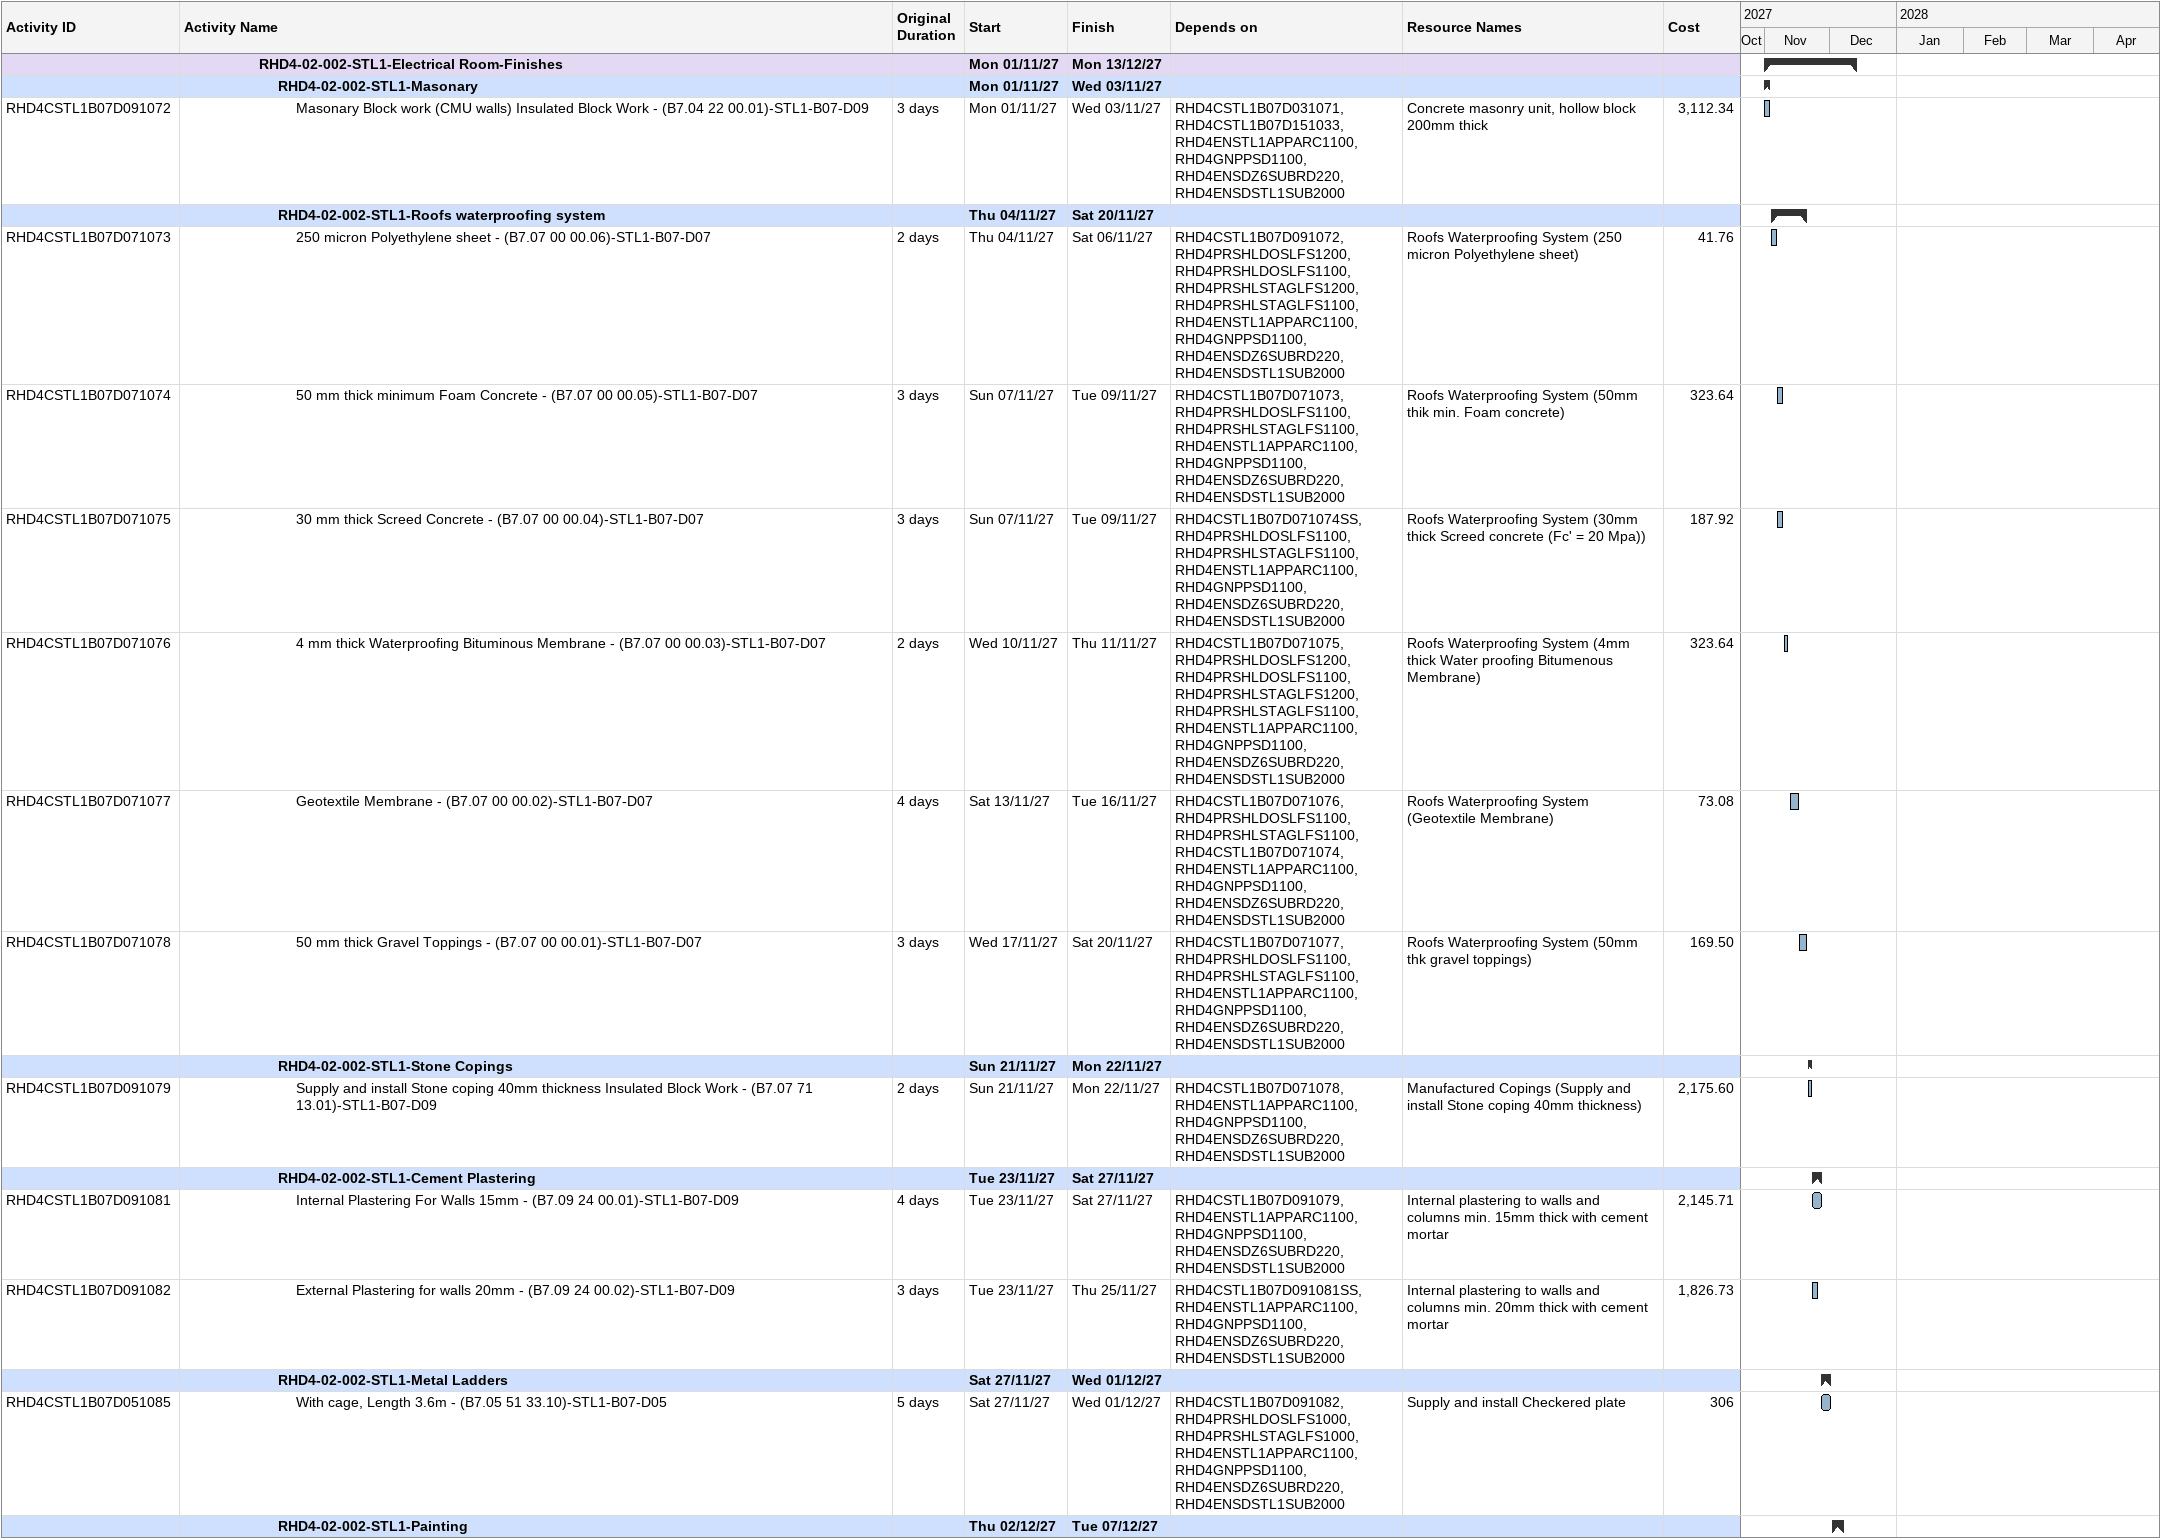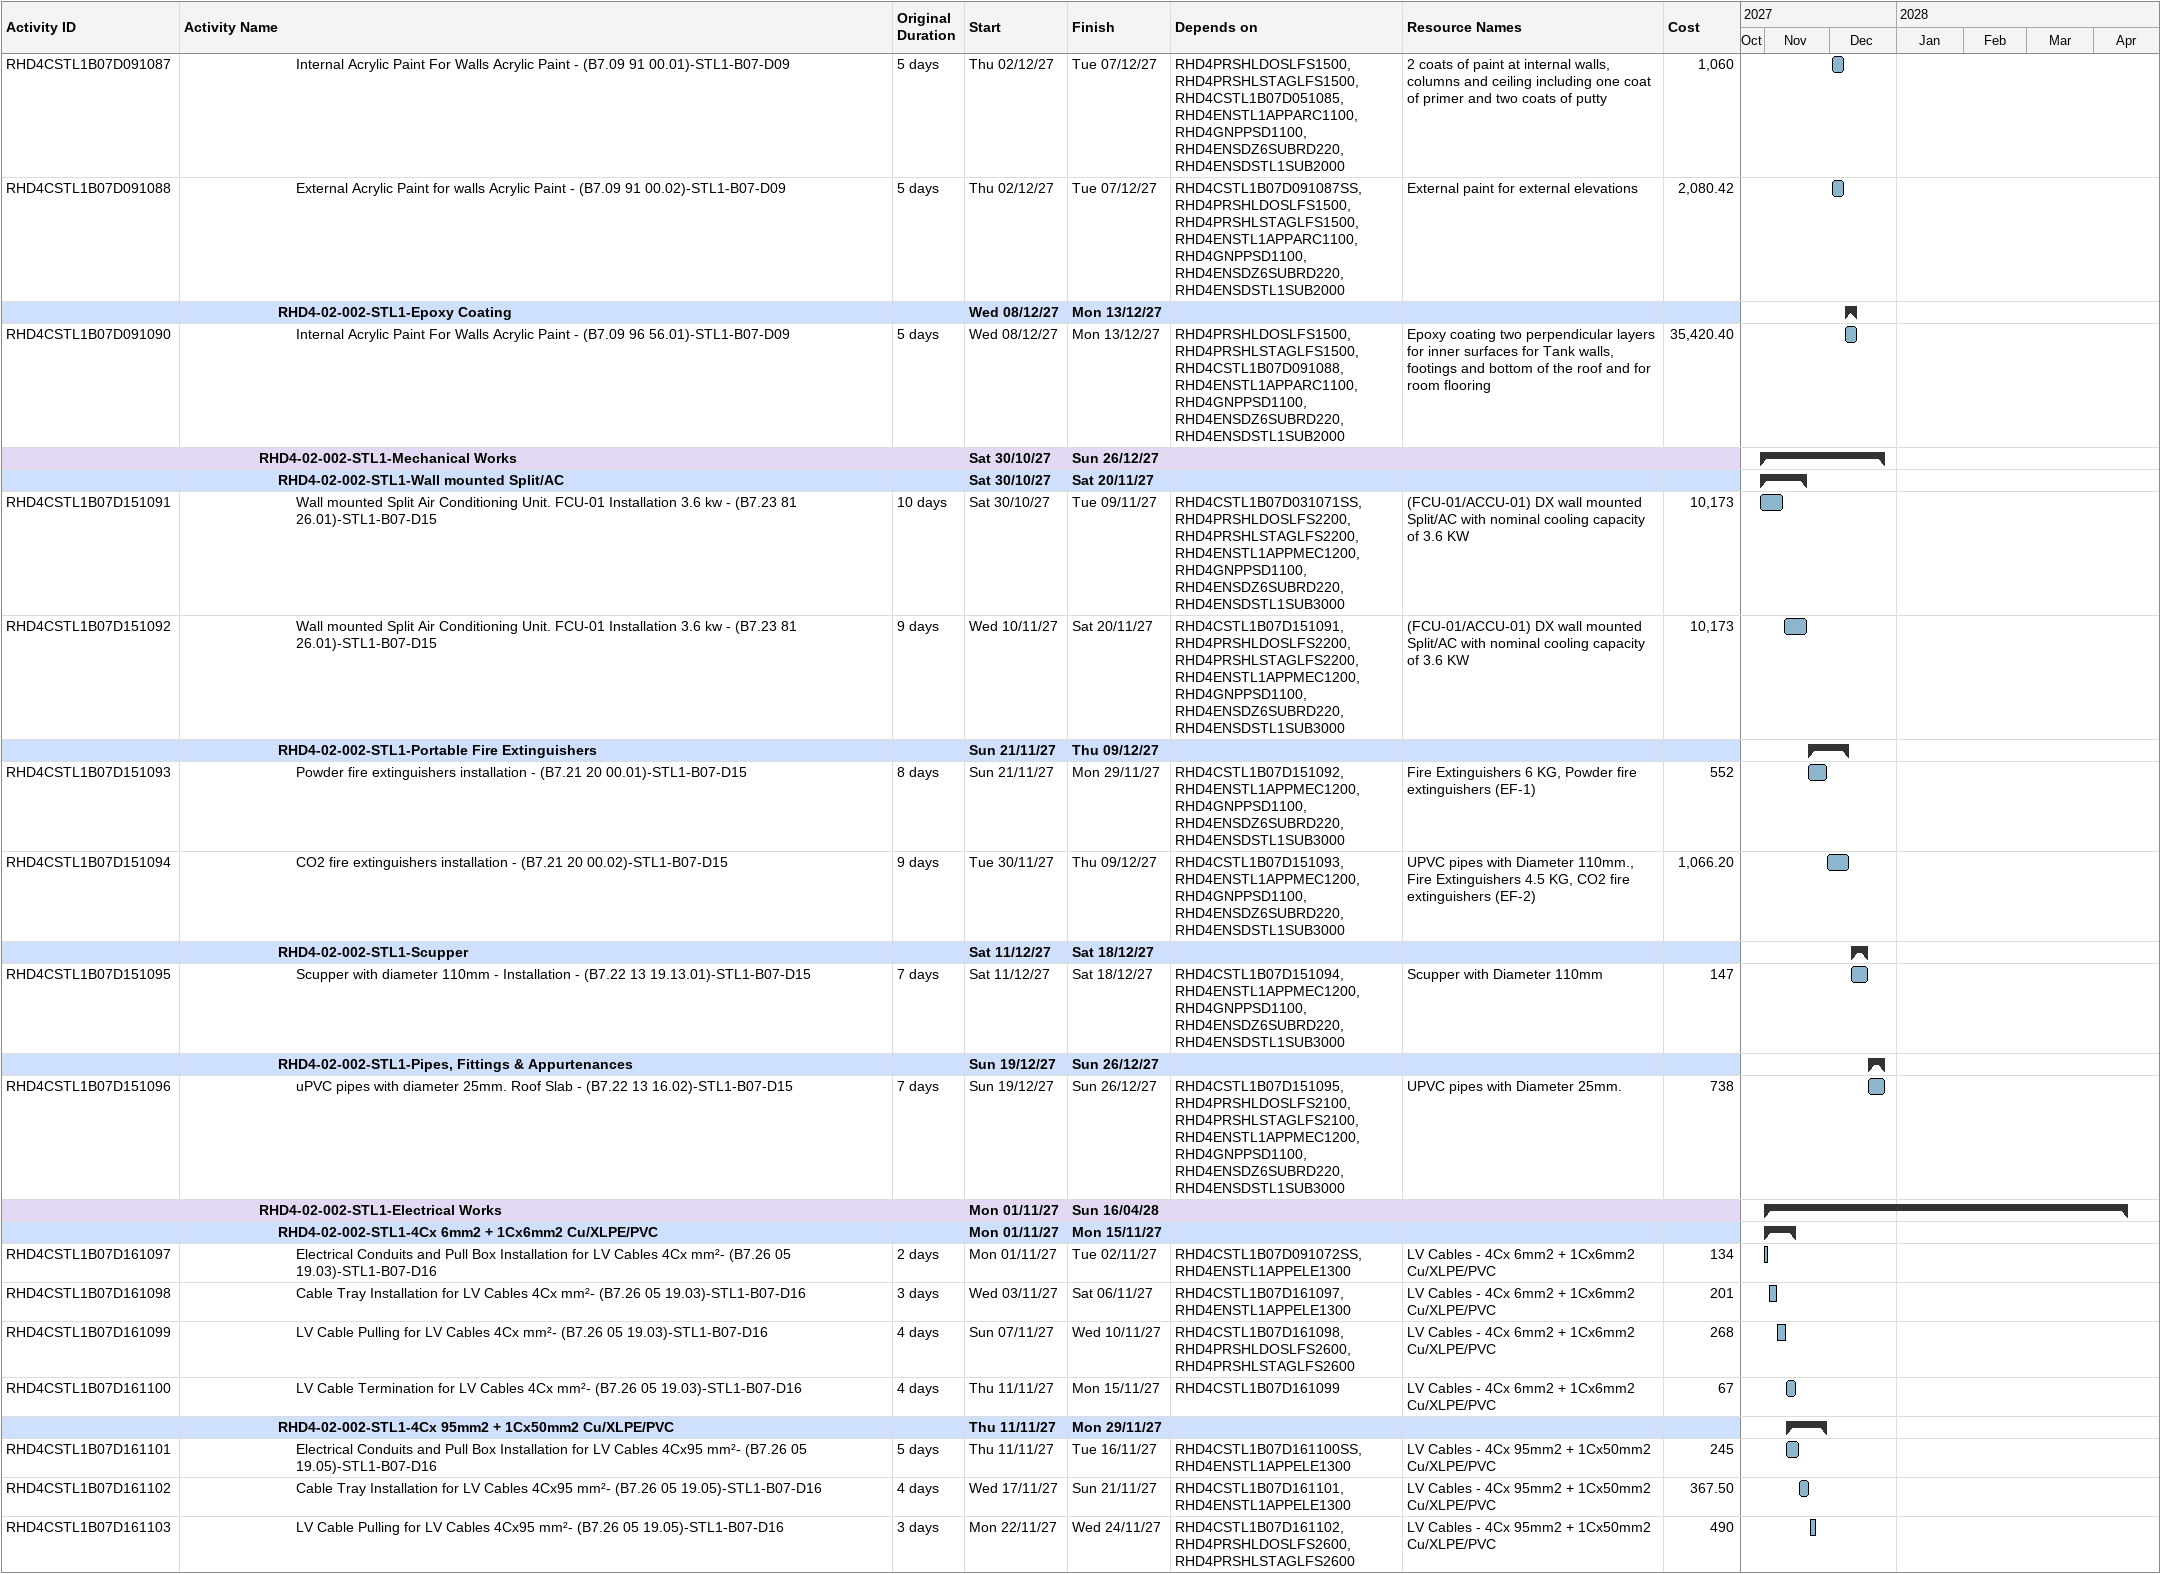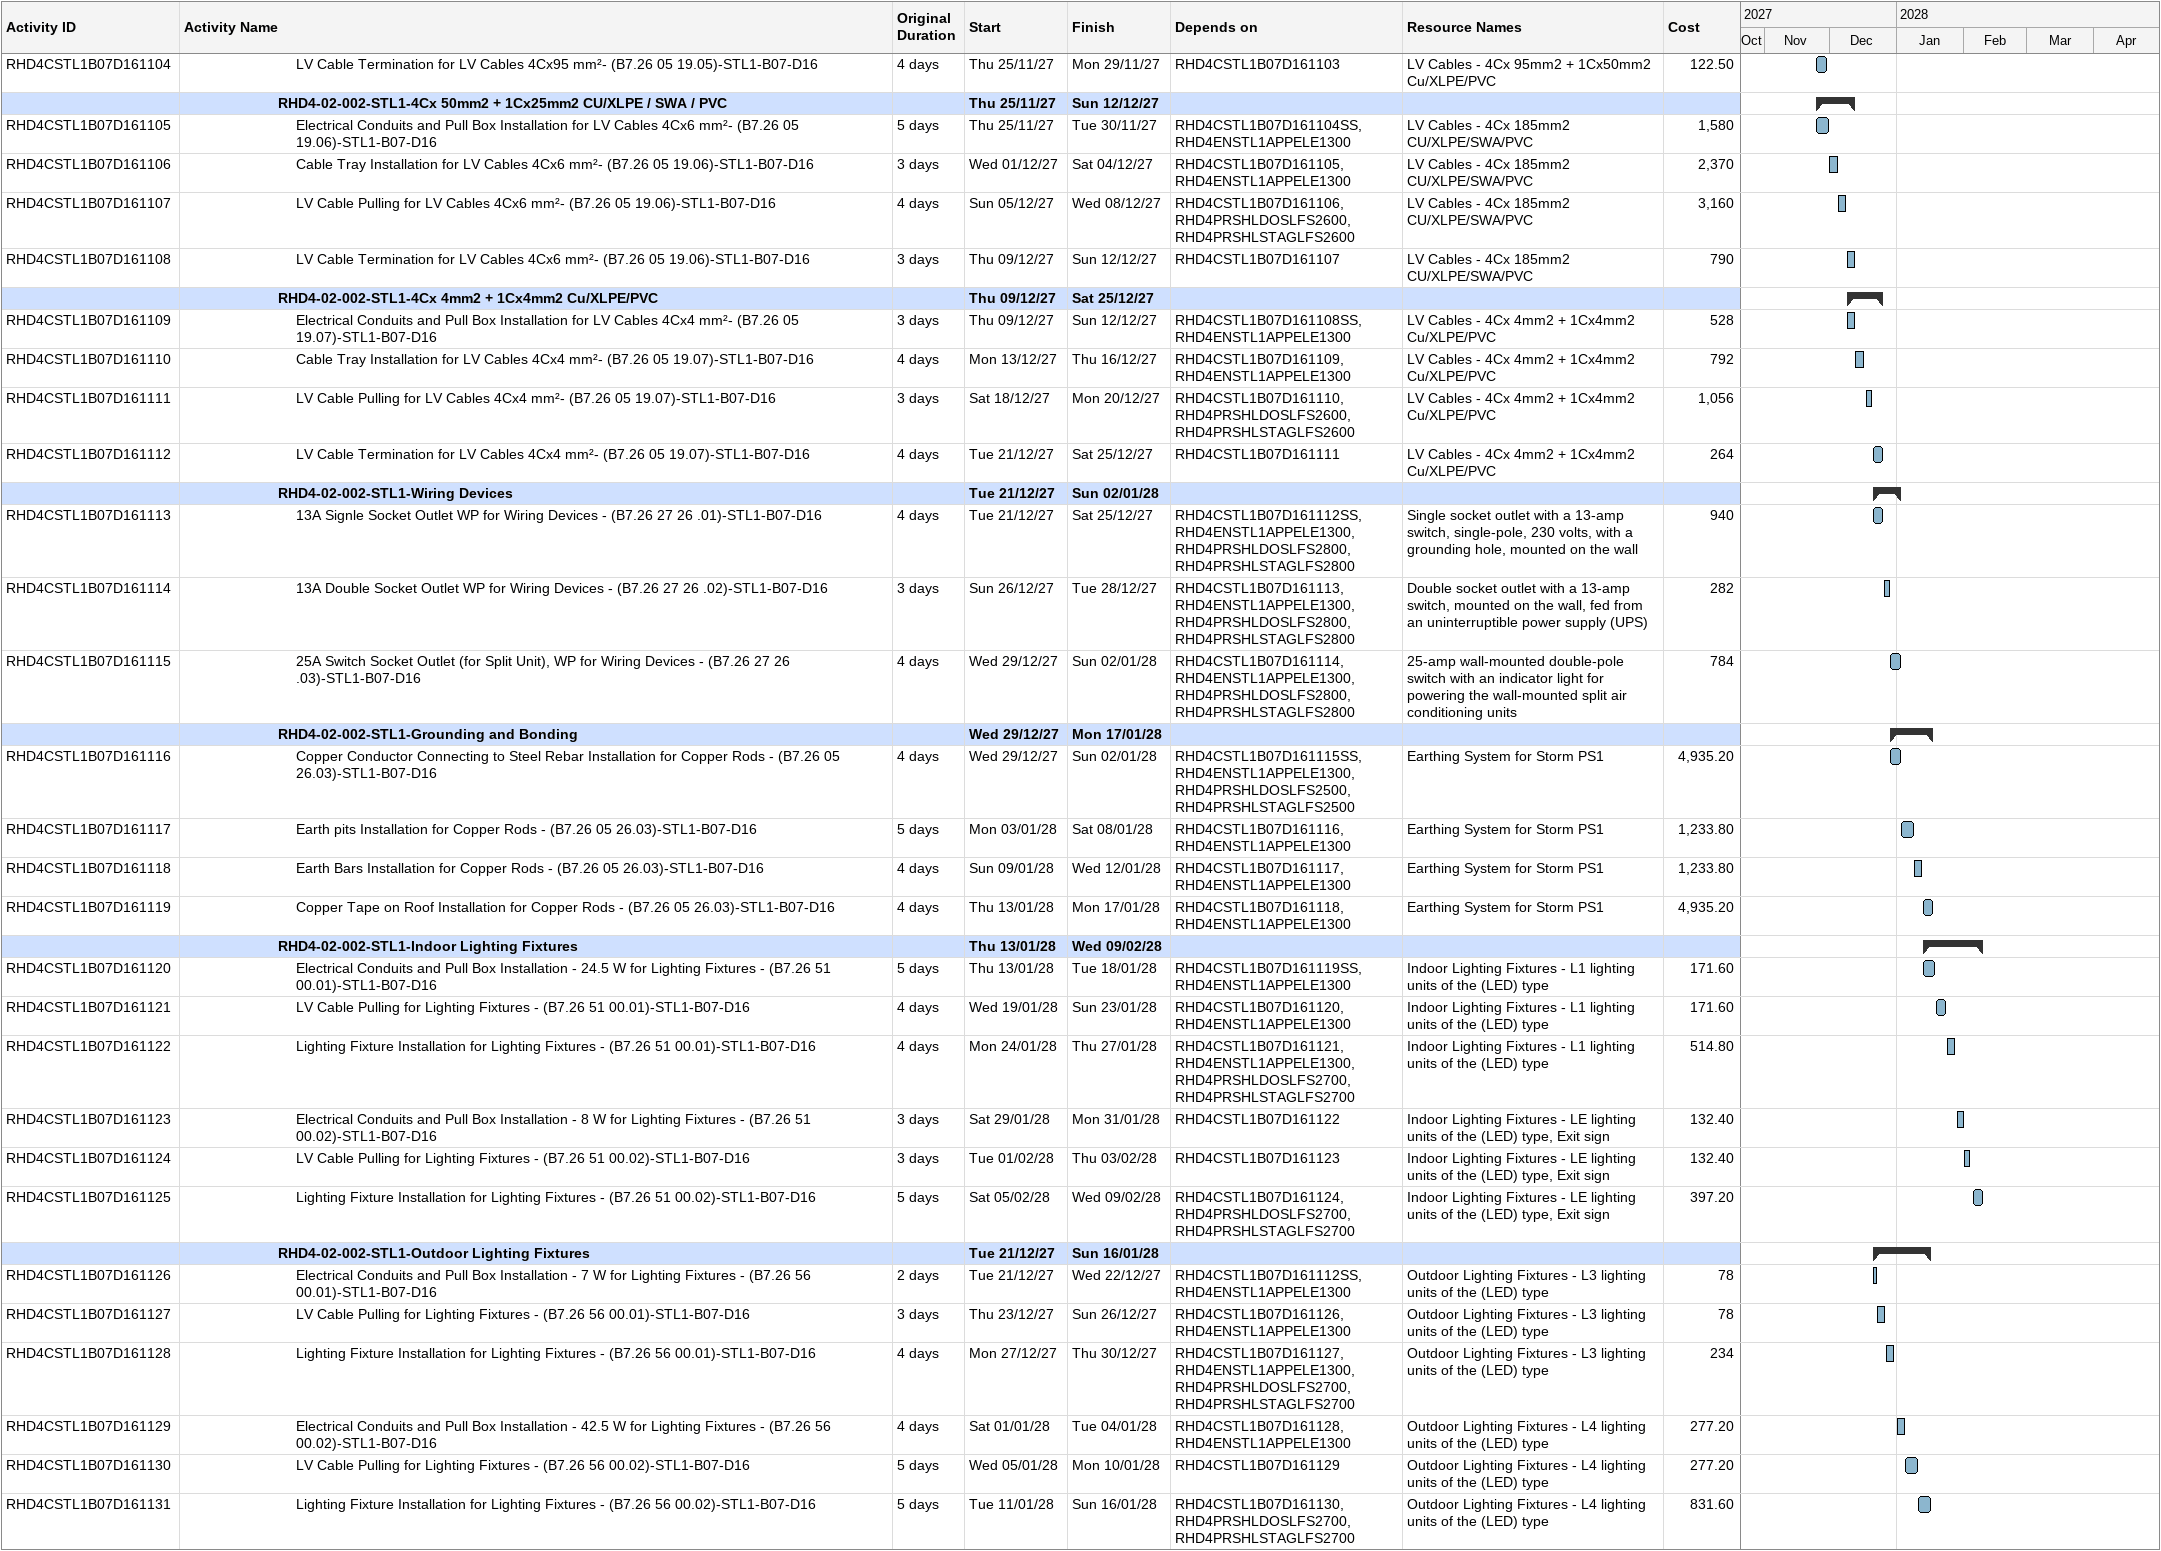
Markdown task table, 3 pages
| ID | Level | Task | Original duration | Start | Finish | Predecessors | Resources | Cost |
|---|---|---|---|---|---|---|---|---|
|  | 5 | **RHD4-02-002-STL1-Electrical Room-Finishes** |  | 2027-11-01 | 2027-12-13 |  |  |  |
|  | 6 | **RHD4-02-002-STL1-Masonary** |  | 2027-11-01 | 2027-11-03 |  |  |  |
| RHD4CSTL1B07D091072 | 7 | Masonary Block work (CMU walls) Insulated Block Work - (B7.04 22 00.01)-STL1-B07-D09 | 3d | 2027-11-01 | 2027-11-03 | RHD4CSTL1B07D031071, RHD4CSTL1B07D151033, RHD4ENSTL1APPARC1100, RHD4GNPPSD1100, RHD4ENSDZ6SUBRD220, RHD4ENSDSTL1SUB2000 | Concrete masonry unit, hollow block 200mm thick | 3112.34 |
|  | 6 | **RHD4-02-002-STL1-Roofs waterproofing system** |  | 2027-11-04 | 2027-11-20 |  |  |  |
| RHD4CSTL1B07D071073 | 7 | 250 micron Polyethylene sheet - (B7.07 00 00.06)-STL1-B07-D07 | 2d | 2027-11-04 | 2027-11-06 | RHD4CSTL1B07D091072, RHD4PRSHLDOSLFS1200, RHD4PRSHLDOSLFS1100, RHD4PRSHLSTAGLFS1200, RHD4PRSHLSTAGLFS1100, RHD4ENSTL1APPARC1100, RHD4GNPPSD1100, RHD4ENSDZ6SUBRD220, RHD4ENSDSTL1SUB2000 | Roofs Waterproofing System (250 micron Polyethylene sheet) | 41.76 |
| RHD4CSTL1B07D071074 | 7 | 50 mm thick minimum Foam Concrete - (B7.07 00 00.05)-STL1-B07-D07 | 3d | 2027-11-07 | 2027-11-09 | RHD4CSTL1B07D071073, RHD4PRSHLDOSLFS1100, RHD4PRSHLSTAGLFS1100, RHD4ENSTL1APPARC1100, RHD4GNPPSD1100, RHD4ENSDZ6SUBRD220, RHD4ENSDSTL1SUB2000 | Roofs Waterproofing System (50mm thik min. Foam concrete) | 323.64 |
| RHD4CSTL1B07D071075 | 7 | 30 mm thick Screed Concrete - (B7.07 00 00.04)-STL1-B07-D07 | 3d | 2027-11-07 | 2027-11-09 | RHD4CSTL1B07D071074SS, RHD4PRSHLDOSLFS1100, RHD4PRSHLSTAGLFS1100, RHD4ENSTL1APPARC1100, RHD4GNPPSD1100, RHD4ENSDZ6SUBRD220, RHD4ENSDSTL1SUB2000 | Roofs Waterproofing System (30mm thick Screed concrete (Fc' = 20 Mpa)) | 187.92 |
| RHD4CSTL1B07D071076 | 7 | 4 mm thick Waterproofing Bituminous Membrane - (B7.07 00 00.03)-STL1-B07-D07 | 2d | 2027-11-10 | 2027-11-11 | RHD4CSTL1B07D071075, RHD4PRSHLDOSLFS1200, RHD4PRSHLDOSLFS1100, RHD4PRSHLSTAGLFS1200, RHD4PRSHLSTAGLFS1100, RHD4ENSTL1APPARC1100, RHD4GNPPSD1100, RHD4ENSDZ6SUBRD220, RHD4ENSDSTL1SUB2000 | Roofs Waterproofing System (4mm thick Water proofing Bitumenous Membrane) | 323.64 |
| RHD4CSTL1B07D071077 | 7 | Geotextile Membrane - (B7.07 00 00.02)-STL1-B07-D07 | 4d | 2027-11-13 | 2027-11-16 | RHD4CSTL1B07D071076, RHD4PRSHLDOSLFS1100, RHD4PRSHLSTAGLFS1100, RHD4CSTL1B07D071074, RHD4ENSTL1APPARC1100, RHD4GNPPSD1100, RHD4ENSDZ6SUBRD220, RHD4ENSDSTL1SUB2000 | Roofs Waterproofing System (Geotextile Membrane) | 73.08 |
| RHD4CSTL1B07D071078 | 7 | 50 mm thick Gravel Toppings - (B7.07 00 00.01)-STL1-B07-D07 | 3d | 2027-11-17 | 2027-11-20 | RHD4CSTL1B07D071077, RHD4PRSHLDOSLFS1100, RHD4PRSHLSTAGLFS1100, RHD4ENSTL1APPARC1100, RHD4GNPPSD1100, RHD4ENSDZ6SUBRD220, RHD4ENSDSTL1SUB2000 | Roofs Waterproofing System (50mm thk gravel toppings) | 169.50 |
|  | 6 | **RHD4-02-002-STL1-Stone Copings** |  | 2027-11-21 | 2027-11-22 |  |  |  |
| RHD4CSTL1B07D091079 | 7 | Supply and install Stone coping 40mm thickness Insulated Block Work - (B7.07 71 13.01)-STL1-B07-D09 | 2d | 2027-11-21 | 2027-11-22 | RHD4CSTL1B07D071078, RHD4ENSTL1APPARC1100, RHD4GNPPSD1100, RHD4ENSDZ6SUBRD220, RHD4ENSDSTL1SUB2000 | Manufactured Copings (Supply and install Stone coping 40mm thickness) | 2175.60 |
|  | 6 | **RHD4-02-002-STL1-Cement Plastering** |  | 2027-11-23 | 2027-11-27 |  |  |  |
| RHD4CSTL1B07D091081 | 7 | Internal Plastering For Walls 15mm - (B7.09 24 00.01)-STL1-B07-D09 | 4d | 2027-11-23 | 2027-11-27 | RHD4CSTL1B07D091079, RHD4ENSTL1APPARC1100, RHD4GNPPSD1100, RHD4ENSDZ6SUBRD220, RHD4ENSDSTL1SUB2000 | Internal plastering to walls and columns min. 15mm thick with cement mortar | 2145.71 |
| RHD4CSTL1B07D091082 | 7 | External Plastering for walls 20mm - (B7.09 24 00.02)-STL1-B07-D09 | 3d | 2027-11-23 | 2027-11-25 | RHD4CSTL1B07D091081SS, RHD4ENSTL1APPARC1100, RHD4GNPPSD1100, RHD4ENSDZ6SUBRD220, RHD4ENSDSTL1SUB2000 | Internal plastering to walls and columns min. 20mm thick with cement mortar | 1826.73 |
|  | 6 | **RHD4-02-002-STL1-Metal Ladders** |  | 2027-11-27 | 2027-12-01 |  |  |  |
| RHD4CSTL1B07D051085 | 7 | With cage, Length 3.6m - (B7.05 51 33.10)-STL1-B07-D05 | 5d | 2027-11-27 | 2027-12-01 | RHD4CSTL1B07D091082, RHD4PRSHLDOSLFS1000, RHD4PRSHLSTAGLFS1000, RHD4ENSTL1APPARC1100, RHD4GNPPSD1100, RHD4ENSDZ6SUBRD220, RHD4ENSDSTL1SUB2000 | Supply and install Checkered plate | 306 |
|  | 6 | **RHD4-02-002-STL1-Painting** |  | 2027-12-02 | 2027-12-07 |  |  |  |
| RHD4CSTL1B07D091087 | 7 | Internal Acrylic Paint For Walls Acrylic Paint - (B7.09 91 00.01)-STL1-B07-D09 | 5d | 2027-12-02 | 2027-12-07 | RHD4PRSHLDOSLFS1500, RHD4PRSHLSTAGLFS1500, RHD4CSTL1B07D051085, RHD4ENSTL1APPARC1100, RHD4GNPPSD1100, RHD4ENSDZ6SUBRD220, RHD4ENSDSTL1SUB2000 | 2 coats of paint at internal walls, columns and ceiling including one coat of primer and two coats of putty | 1060 |
| RHD4CSTL1B07D091088 | 7 | External Acrylic Paint for walls Acrylic Paint - (B7.09 91 00.02)-STL1-B07-D09 | 5d | 2027-12-02 | 2027-12-07 | RHD4CSTL1B07D091087SS, RHD4PRSHLDOSLFS1500, RHD4PRSHLSTAGLFS1500, RHD4ENSTL1APPARC1100, RHD4GNPPSD1100, RHD4ENSDZ6SUBRD220, RHD4ENSDSTL1SUB2000 | External paint for external elevations | 2080.42 |
|  | 6 | **RHD4-02-002-STL1-Epoxy Coating** |  | 2027-12-08 | 2027-12-13 |  |  |  |
| RHD4CSTL1B07D091090 | 7 | Internal Acrylic Paint For Walls Acrylic Paint - (B7.09 96 56.01)-STL1-B07-D09 | 5d | 2027-12-08 | 2027-12-13 | RHD4PRSHLDOSLFS1500, RHD4PRSHLSTAGLFS1500, RHD4CSTL1B07D091088, RHD4ENSTL1APPARC1100, RHD4GNPPSD1100, RHD4ENSDZ6SUBRD220, RHD4ENSDSTL1SUB2000 | Epoxy coating two perpendicular layers for inner surfaces for Tank walls, footings and bottom of the roof and for room flooring | 35420.40 |
|  | 5 | **RHD4-02-002-STL1-Mechanical Works** |  | 2027-10-30 | 2027-12-26 |  |  |  |
|  | 6 | **RHD4-02-002-STL1-Wall mounted Split/AC** |  | 2027-10-30 | 2027-11-20 |  |  |  |
| RHD4CSTL1B07D151091 | 7 | Wall mounted Split Air Conditioning Unit. FCU-01 Installation 3.6 kw - (B7.23 81 26.01)-STL1-B07-D15 | 10d | 2027-10-30 | 2027-11-09 | RHD4CSTL1B07D031071SS, RHD4PRSHLDOSLFS2200, RHD4PRSHLSTAGLFS2200, RHD4ENSTL1APPMEC1200, RHD4GNPPSD1100, RHD4ENSDZ6SUBRD220, RHD4ENSDSTL1SUB3000 | (FCU-01/ACCU-01) DX wall mounted Split/AC with nominal cooling capacity of 3.6 KW | 10173 |
| RHD4CSTL1B07D151092 | 7 | Wall mounted Split Air Conditioning Unit. FCU-01 Installation 3.6 kw - (B7.23 81 26.01)-STL1-B07-D15 | 9d | 2027-11-10 | 2027-11-20 | RHD4CSTL1B07D151091, RHD4PRSHLDOSLFS2200, RHD4PRSHLSTAGLFS2200, RHD4ENSTL1APPMEC1200, RHD4GNPPSD1100, RHD4ENSDZ6SUBRD220, RHD4ENSDSTL1SUB3000 | (FCU-01/ACCU-01) DX wall mounted Split/AC with nominal cooling capacity of 3.6 KW | 10173 |
|  | 6 | **RHD4-02-002-STL1-Portable Fire Extinguishers** |  | 2027-11-21 | 2027-12-09 |  |  |  |
| RHD4CSTL1B07D151093 | 7 | Powder fire extinguishers installation - (B7.21 20 00.01)-STL1-B07-D15 | 8d | 2027-11-21 | 2027-11-29 | RHD4CSTL1B07D151092, RHD4ENSTL1APPMEC1200, RHD4GNPPSD1100, RHD4ENSDZ6SUBRD220, RHD4ENSDSTL1SUB3000 | Fire Extinguishers 6 KG, Powder fire extinguishers (EF-1) | 552 |
| RHD4CSTL1B07D151094 | 7 | CO2 fire extinguishers installation - (B7.21 20 00.02)-STL1-B07-D15 | 9d | 2027-11-30 | 2027-12-09 | RHD4CSTL1B07D151093, RHD4ENSTL1APPMEC1200, RHD4GNPPSD1100, RHD4ENSDZ6SUBRD220, RHD4ENSDSTL1SUB3000 | UPVC pipes with Diameter 110mm., Fire Extinguishers 4.5 KG, CO2 fire extinguishers (EF-2) | 1066.20 |
|  | 6 | **RHD4-02-002-STL1-Scupper** |  | 2027-12-11 | 2027-12-18 |  |  |  |
| RHD4CSTL1B07D151095 | 7 | Scupper with diameter 110mm - Installation - (B7.22 13 19.13.01)-STL1-B07-D15 | 7d | 2027-12-11 | 2027-12-18 | RHD4CSTL1B07D151094, RHD4ENSTL1APPMEC1200, RHD4GNPPSD1100, RHD4ENSDZ6SUBRD220, RHD4ENSDSTL1SUB3000 | Scupper with Diameter 110mm | 147 |
|  | 6 | **RHD4-02-002-STL1-Pipes, Fittings & Appurtenances** |  | 2027-12-19 | 2027-12-26 |  |  |  |
| RHD4CSTL1B07D151096 | 7 | uPVC pipes with diameter 25mm. Roof Slab - (B7.22 13 16.02)-STL1-B07-D15 | 7d | 2027-12-19 | 2027-12-26 | RHD4CSTL1B07D151095, RHD4PRSHLDOSLFS2100, RHD4PRSHLSTAGLFS2100, RHD4ENSTL1APPMEC1200, RHD4GNPPSD1100, RHD4ENSDZ6SUBRD220, RHD4ENSDSTL1SUB3000 | UPVC pipes with Diameter 25mm. | 738 |
|  | 5 | **RHD4-02-002-STL1-Electrical Works** |  | 2027-11-01 | 2028-04-16 |  |  |  |
|  | 6 | **RHD4-02-002-STL1-4Cx 6mm2 + 1Cx6mm2 Cu/XLPE/PVC** |  | 2027-11-01 | 2027-11-15 |  |  |  |
| RHD4CSTL1B07D161097 | 7 | Electrical Conduits and Pull Box Installation for LV Cables 4Cx mm²- (B7.26 05 19.03)-STL1-B07-D16 | 2d | 2027-11-01 | 2027-11-02 | RHD4CSTL1B07D091072SS, RHD4ENSTL1APPELE1300 | LV Cables - 4Cx 6mm2 + 1Cx6mm2 Cu/XLPE/PVC | 134 |
| RHD4CSTL1B07D161098 | 7 | Cable Tray Installation for LV Cables 4Cx mm²- (B7.26 05 19.03)-STL1-B07-D16 | 3d | 2027-11-03 | 2027-11-06 | RHD4CSTL1B07D161097, RHD4ENSTL1APPELE1300 | LV Cables - 4Cx 6mm2 + 1Cx6mm2 Cu/XLPE/PVC | 201 |
| RHD4CSTL1B07D161099 | 7 | LV Cable Pulling for LV Cables 4Cx mm²- (B7.26 05 19.03)-STL1-B07-D16 | 4d | 2027-11-07 | 2027-11-10 | RHD4CSTL1B07D161098, RHD4PRSHLDOSLFS2600, RHD4PRSHLSTAGLFS2600 | LV Cables - 4Cx 6mm2 + 1Cx6mm2 Cu/XLPE/PVC | 268 |
| RHD4CSTL1B07D161100 | 7 | LV Cable Termination for LV Cables 4Cx mm²- (B7.26 05 19.03)-STL1-B07-D16 | 4d | 2027-11-11 | 2027-11-15 | RHD4CSTL1B07D161099 | LV Cables - 4Cx 6mm2 + 1Cx6mm2 Cu/XLPE/PVC | 67 |
|  | 6 | **RHD4-02-002-STL1-4Cx 95mm2 + 1Cx50mm2 Cu/XLPE/PVC** |  | 2027-11-11 | 2027-11-29 |  |  |  |
| RHD4CSTL1B07D161101 | 7 | Electrical Conduits and Pull Box Installation for LV Cables 4Cx95 mm²- (B7.26 05 19.05)-STL1-B07-D16 | 5d | 2027-11-11 | 2027-11-16 | RHD4CSTL1B07D161100SS, RHD4ENSTL1APPELE1300 | LV Cables - 4Cx 95mm2 + 1Cx50mm2 Cu/XLPE/PVC | 245 |
| RHD4CSTL1B07D161102 | 7 | Cable Tray Installation for LV Cables 4Cx95 mm²- (B7.26 05 19.05)-STL1-B07-D16 | 4d | 2027-11-17 | 2027-11-21 | RHD4CSTL1B07D161101, RHD4ENSTL1APPELE1300 | LV Cables - 4Cx 95mm2 + 1Cx50mm2 Cu/XLPE/PVC | 367.50 |
| RHD4CSTL1B07D161103 | 7 | LV Cable Pulling for LV Cables 4Cx95 mm²- (B7.26 05 19.05)-STL1-B07-D16 | 3d | 2027-11-22 | 2027-11-24 | RHD4CSTL1B07D161102, RHD4PRSHLDOSLFS2600, RHD4PRSHLSTAGLFS2600 | LV Cables - 4Cx 95mm2 + 1Cx50mm2 Cu/XLPE/PVC | 490 |
| RHD4CSTL1B07D161104 | 7 | LV Cable Termination for LV Cables 4Cx95 mm²- (B7.26 05 19.05)-STL1-B07-D16 | 4d | 2027-11-25 | 2027-11-29 | RHD4CSTL1B07D161103 | LV Cables - 4Cx 95mm2 + 1Cx50mm2 Cu/XLPE/PVC | 122.50 |
|  | 6 | **RHD4-02-002-STL1-4Cx 50mm2 + 1Cx25mm2 CU/XLPE / SWA / PVC** |  | 2027-11-25 | 2027-12-12 |  |  |  |
| RHD4CSTL1B07D161105 | 7 | Electrical Conduits and Pull Box Installation for LV Cables 4Cx6 mm²- (B7.26 05 19.06)-STL1-B07-D16 | 5d | 2027-11-25 | 2027-11-30 | RHD4CSTL1B07D161104SS, RHD4ENSTL1APPELE1300 | LV Cables - 4Cx 185mm2 CU/XLPE/SWA/PVC | 1580 |
| RHD4CSTL1B07D161106 | 7 | Cable Tray Installation for LV Cables 4Cx6 mm²- (B7.26 05 19.06)-STL1-B07-D16 | 3d | 2027-12-01 | 2027-12-04 | RHD4CSTL1B07D161105, RHD4ENSTL1APPELE1300 | LV Cables - 4Cx 185mm2 CU/XLPE/SWA/PVC | 2370 |
| RHD4CSTL1B07D161107 | 7 | LV Cable Pulling for LV Cables 4Cx6 mm²- (B7.26 05 19.06)-STL1-B07-D16 | 4d | 2027-12-05 | 2027-12-08 | RHD4CSTL1B07D161106, RHD4PRSHLDOSLFS2600, RHD4PRSHLSTAGLFS2600 | LV Cables - 4Cx 185mm2 CU/XLPE/SWA/PVC | 3160 |
| RHD4CSTL1B07D161108 | 7 | LV Cable Termination for LV Cables 4Cx6 mm²- (B7.26 05 19.06)-STL1-B07-D16 | 3d | 2027-12-09 | 2027-12-12 | RHD4CSTL1B07D161107 | LV Cables - 4Cx 185mm2 CU/XLPE/SWA/PVC | 790 |
|  | 6 | **RHD4-02-002-STL1-4Cx 4mm2 + 1Cx4mm2 Cu/XLPE/PVC** |  | 2027-12-09 | 2027-12-25 |  |  |  |
| RHD4CSTL1B07D161109 | 7 | Electrical Conduits and Pull Box Installation for LV Cables 4Cx4 mm²- (B7.26 05 19.07)-STL1-B07-D16 | 3d | 2027-12-09 | 2027-12-12 | RHD4CSTL1B07D161108SS, RHD4ENSTL1APPELE1300 | LV Cables - 4Cx 4mm2 + 1Cx4mm2 Cu/XLPE/PVC | 528 |
| RHD4CSTL1B07D161110 | 7 | Cable Tray Installation for LV Cables 4Cx4 mm²- (B7.26 05 19.07)-STL1-B07-D16 | 4d | 2027-12-13 | 2027-12-16 | RHD4CSTL1B07D161109, RHD4ENSTL1APPELE1300 | LV Cables - 4Cx 4mm2 + 1Cx4mm2 Cu/XLPE/PVC | 792 |
| RHD4CSTL1B07D161111 | 7 | LV Cable Pulling for LV Cables 4Cx4 mm²- (B7.26 05 19.07)-STL1-B07-D16 | 3d | 2027-12-18 | 2027-12-20 | RHD4CSTL1B07D161110, RHD4PRSHLDOSLFS2600, RHD4PRSHLSTAGLFS2600 | LV Cables - 4Cx 4mm2 + 1Cx4mm2 Cu/XLPE/PVC | 1056 |
| RHD4CSTL1B07D161112 | 7 | LV Cable Termination for LV Cables 4Cx4 mm²- (B7.26 05 19.07)-STL1-B07-D16 | 4d | 2027-12-21 | 2027-12-25 | RHD4CSTL1B07D161111 | LV Cables - 4Cx 4mm2 + 1Cx4mm2 Cu/XLPE/PVC | 264 |
|  | 6 | **RHD4-02-002-STL1-Wiring Devices** |  | 2027-12-21 | 2028-01-02 |  |  |  |
| RHD4CSTL1B07D161113 | 7 | 13A Signle Socket Outlet WP for Wiring Devices - (B7.26 27 26 .01)-STL1-B07-D16 | 4d | 2027-12-21 | 2027-12-25 | RHD4CSTL1B07D161112SS, RHD4ENSTL1APPELE1300, RHD4PRSHLDOSLFS2800, RHD4PRSHLSTAGLFS2800 | Single socket outlet with a 13-amp switch, single-pole, 230 volts, with a grounding hole, mounted on the wall | 940 |
| RHD4CSTL1B07D161114 | 7 | 13A Double Socket Outlet WP for Wiring Devices - (B7.26 27 26 .02)-STL1-B07-D16 | 3d | 2027-12-26 | 2027-12-28 | RHD4CSTL1B07D161113, RHD4ENSTL1APPELE1300, RHD4PRSHLDOSLFS2800, RHD4PRSHLSTAGLFS2800 | Double socket outlet with a 13-amp switch, mounted on the wall, fed from an uninterruptible power supply (UPS) | 282 |
| RHD4CSTL1B07D161115 | 7 | 25A Switch Socket Outlet (for Split Unit), WP for Wiring Devices - (B7.26 27 26 .03)-STL1-B07-D16 | 4d | 2027-12-29 | 2028-01-02 | RHD4CSTL1B07D161114, RHD4ENSTL1APPELE1300, RHD4PRSHLDOSLFS2800, RHD4PRSHLSTAGLFS2800 | 25-amp wall-mounted double-pole switch with an indicator light for powering the wall-mounted split air conditioning units | 784 |
|  | 6 | **RHD4-02-002-STL1-Grounding and Bonding** |  | 2027-12-29 | 2028-01-17 |  |  |  |
| RHD4CSTL1B07D161116 | 7 | Copper Conductor Connecting to Steel Rebar Installation for Copper Rods - (B7.26 05 26.03)-STL1-B07-D16 | 4d | 2027-12-29 | 2028-01-02 | RHD4CSTL1B07D161115SS, RHD4ENSTL1APPELE1300, RHD4PRSHLDOSLFS2500, RHD4PRSHLSTAGLFS2500 | Earthing System for Storm PS1 | 4935.20 |
| RHD4CSTL1B07D161117 | 7 | Earth pits Installation for Copper Rods - (B7.26 05 26.03)-STL1-B07-D16 | 5d | 2028-01-03 | 2028-01-08 | RHD4CSTL1B07D161116, RHD4ENSTL1APPELE1300 | Earthing System for Storm PS1 | 1233.80 |
| RHD4CSTL1B07D161118 | 7 | Earth Bars Installation for Copper Rods - (B7.26 05 26.03)-STL1-B07-D16 | 4d | 2028-01-09 | 2028-01-12 | RHD4CSTL1B07D161117, RHD4ENSTL1APPELE1300 | Earthing System for Storm PS1 | 1233.80 |
| RHD4CSTL1B07D161119 | 7 | Copper Tape on Roof Installation for Copper Rods - (B7.26 05 26.03)-STL1-B07-D16 | 4d | 2028-01-13 | 2028-01-17 | RHD4CSTL1B07D161118, RHD4ENSTL1APPELE1300 | Earthing System for Storm PS1 | 4935.20 |
|  | 6 | **RHD4-02-002-STL1-Indoor Lighting Fixtures** |  | 2028-01-13 | 2028-02-09 |  |  |  |
| RHD4CSTL1B07D161120 | 7 | Electrical Conduits and Pull Box Installation - 24.5 W for Lighting Fixtures - (B7.26 51 00.01)-STL1-B07-D16 | 5d | 2028-01-13 | 2028-01-18 | RHD4CSTL1B07D161119SS, RHD4ENSTL1APPELE1300 | Indoor Lighting Fixtures - L1 lighting units of the (LED) type | 171.60 |
| RHD4CSTL1B07D161121 | 7 | LV Cable Pulling for Lighting Fixtures - (B7.26 51 00.01)-STL1-B07-D16 | 4d | 2028-01-19 | 2028-01-23 | RHD4CSTL1B07D161120, RHD4ENSTL1APPELE1300 | Indoor Lighting Fixtures - L1 lighting units of the (LED) type | 171.60 |
| RHD4CSTL1B07D161122 | 7 | Lighting Fixture Installation for Lighting Fixtures - (B7.26 51 00.01)-STL1-B07-D16 | 4d | 2028-01-24 | 2028-01-27 | RHD4CSTL1B07D161121, RHD4ENSTL1APPELE1300, RHD4PRSHLDOSLFS2700, RHD4PRSHLSTAGLFS2700 | Indoor Lighting Fixtures - L1 lighting units of the (LED) type | 514.80 |
| RHD4CSTL1B07D161123 | 7 | Electrical Conduits and Pull Box Installation - 8 W for Lighting Fixtures - (B7.26 51 00.02)-STL1-B07-D16 | 3d | 2028-01-29 | 2028-01-31 | RHD4CSTL1B07D161122 | Indoor Lighting Fixtures - LE lighting units of the (LED) type, Exit sign | 132.40 |
| RHD4CSTL1B07D161124 | 7 | LV Cable Pulling for Lighting Fixtures - (B7.26 51 00.02)-STL1-B07-D16 | 3d | 2028-02-01 | 2028-02-03 | RHD4CSTL1B07D161123 | Indoor Lighting Fixtures - LE lighting units of the (LED) type, Exit sign | 132.40 |
| RHD4CSTL1B07D161125 | 7 | Lighting Fixture Installation for Lighting Fixtures - (B7.26 51 00.02)-STL1-B07-D16 | 5d | 2028-02-05 | 2028-02-09 | RHD4CSTL1B07D161124, RHD4PRSHLDOSLFS2700, RHD4PRSHLSTAGLFS2700 | Indoor Lighting Fixtures - LE lighting units of the (LED) type, Exit sign | 397.20 |
|  | 6 | **RHD4-02-002-STL1-Outdoor Lighting Fixtures** |  | 2027-12-21 | 2028-01-16 |  |  |  |
| RHD4CSTL1B07D161126 | 7 | Electrical Conduits and Pull Box Installation - 7 W for Lighting Fixtures - (B7.26 56 00.01)-STL1-B07-D16 | 2d | 2027-12-21 | 2027-12-22 | RHD4CSTL1B07D161112SS, RHD4ENSTL1APPELE1300 | Outdoor Lighting Fixtures - L3 lighting units of the (LED) type | 78 |
| RHD4CSTL1B07D161127 | 7 | LV Cable Pulling for Lighting Fixtures - (B7.26 56 00.01)-STL1-B07-D16 | 3d | 2027-12-23 | 2027-12-26 | RHD4CSTL1B07D161126, RHD4ENSTL1APPELE1300 | Outdoor Lighting Fixtures - L3 lighting units of the (LED) type | 78 |
| RHD4CSTL1B07D161128 | 7 | Lighting Fixture Installation for Lighting Fixtures - (B7.26 56 00.01)-STL1-B07-D16 | 4d | 2027-12-27 | 2027-12-30 | RHD4CSTL1B07D161127, RHD4ENSTL1APPELE1300, RHD4PRSHLDOSLFS2700, RHD4PRSHLSTAGLFS2700 | Outdoor Lighting Fixtures - L3 lighting units of the (LED) type | 234 |
| RHD4CSTL1B07D161129 | 7 | Electrical Conduits and Pull Box Installation - 42.5 W for Lighting Fixtures - (B7.26 56 00.02)-STL1-B07-D16 | 4d | 2028-01-01 | 2028-01-04 | RHD4CSTL1B07D161128, RHD4ENSTL1APPELE1300 | Outdoor Lighting Fixtures - L4 lighting units of the (LED) type | 277.20 |
| RHD4CSTL1B07D161130 | 7 | LV Cable Pulling for Lighting Fixtures - (B7.26 56 00.02)-STL1-B07-D16 | 5d | 2028-01-05 | 2028-01-10 | RHD4CSTL1B07D161129 | Outdoor Lighting Fixtures - L4 lighting units of the (LED) type | 277.20 |
| RHD4CSTL1B07D161131 | 7 | Lighting Fixture Installation for Lighting Fixtures - (B7.26 56 00.02)-STL1-B07-D16 | 5d | 2028-01-11 | 2028-01-16 | RHD4CSTL1B07D161130, RHD4PRSHLDOSLFS2700, RHD4PRSHLSTAGLFS2700 | Outdoor Lighting Fixtures - L4 lighting units of the (LED) type | 831.60 |
